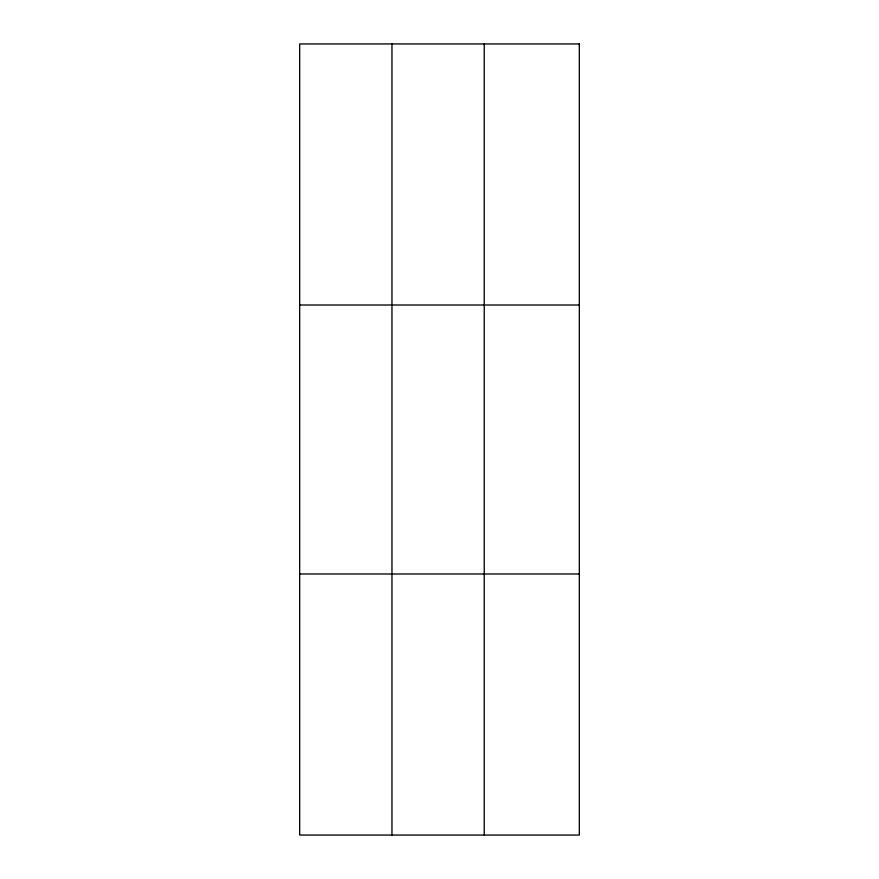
<?xml version="1.0" encoding="UTF-8"?>
<svg xmlns="http://www.w3.org/2000/svg" width="879" height="879" viewBox="0 0 879 879"><rect width="100%" height="100%" fill="white"/><g stroke="black" fill="none" stroke-linecap="round" stroke-linejoin="round"><path stroke-width="1.32" d="M391.957 43.95L391.957 835.05M484.241 43.95L484.241 835.05M299.673 305.013L579.327 305.013M299.673 573.987L579.327 573.987M579.327 43.95L579.327 835.05L299.673 835.05L299.673 43.95L579.327 43.95"/></g></svg>
